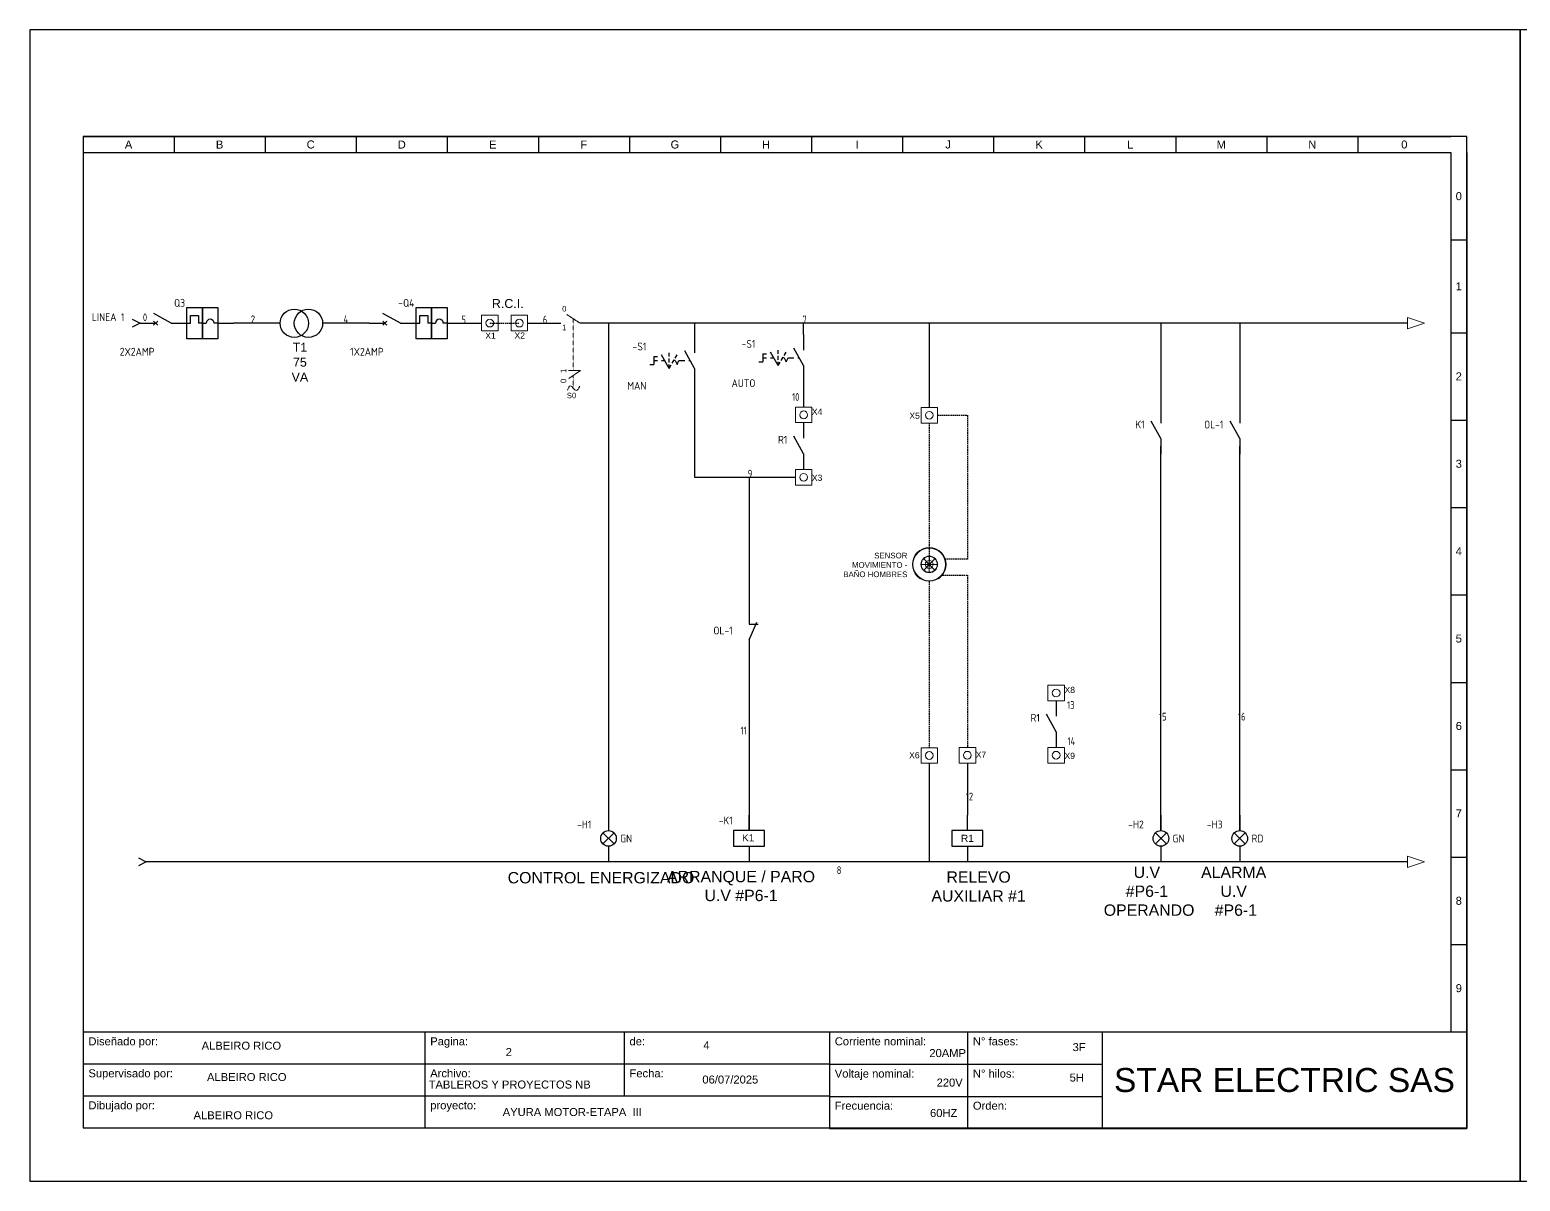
# Model space of a CAD drawing. Header units: millimetres. Extents: x 691 to 18605, y 670 to 10026.
# Drawn here: x 1771 to 2823, y 4436 to 5248 of the extents above; entities that cross this region are included whole.
import ezdxf
from ezdxf.enums import TextEntityAlignment as Align

# ---------------------------------------------------------------- set-up
doc = ezdxf.new("R2010")
doc.units = ezdxf.units.MM
for name, pattern in [('DASHED2', [0.375, 0.25, -0.125]), ('DASHEDX2', [1.5, 1, -0.5]), ('HIDDEN', [0.375, 0.25, -0.125])]:
    doc.linetypes.add(name, pattern=pattern)
for name, color, linetype in [('-DIAGRAMA', 7, 'Continuous'), ('-Electrico', 5, 'Continuous'), ('DESC', 150, 'Continuous'), ('MISC', 7, 'Continuous'), ('SYMS', 7, 'Continuous'), ('TAGS', 150, 'Continuous'), ('WIRENO', 72, 'Continuous'), ('YEL_14_THHN', 2, 'Continuous')]:
    doc.layers.add(name, color=color, linetype=linetype)
doc.styles.get("Standard").update_dxf_attribs({"font": 'arial.ttf'})
doc.styles.add('WD_IEC', font='ISOCP2.shx', dxfattribs={"width": 0.9, "height": 4})

# ---------------------------------------------------------------- blocks, each defined once
blk = doc.blocks.new('*T3')
at = {"color": 0, "linetype": 'ByBlock', "lineweight": -2}
for p, q in [((0, 0), (139.92, 0)), ((0, 0), (0, -18)), ((64.08, 0), (64.08, -18)), ((101.44, 0), (101.44, -12)), ((139.92, 0), (139.92, -18)), ((0, -6), (139.92, -6)), ((0, -12), (139.92, -12)), ((0, -18), (139.92, -18))]:
    blk.add_line(p, q, dxfattribs=at)
at = {"color": 0, "char_height": 1.5, "attachment_point": 1}
for s, insert, width in [('{\\fArial|b0|i0|c162|p34;Diseñado por:}', (1, -1), 62.0824), ('{\\fArial|b0|i0|c162|p34;Pagina:}', (65.08, -1), 35.3574), ('{\\fArial|b0|i0|c162|p34;de}:', (102.44, -1), 36.4813), ('{\\fArial|b0|i0|c162|p34;Supervisado por:}', (1, -7), 62.0824), ('{\\fArial|b0|i0|c162|p34;Archivo:}', (65.08, -7), 35.3574), ('Fecha:', (102.44, -7), 36.4813), ('Dibujado por:', (1, -13), 62.0824), ('{\\fArial|b0|i0|c162|p34;proyecto:}', (65.08, -13), 73.8387)]:
    blk.add_mtext(s, dxfattribs=dict(at, insert=insert, width=width))
blk = doc.blocks.new('*T4')
at = {"color": 0, "linetype": 'ByBlock', "lineweight": -2}
for p, q in [((0, 0), (119.48, 0)), ((0, 0), (0, -18.07)), ((25.89, 0), (25.89, -18.07)), ((51.13, 0), (51.13, -18.07)), ((119.48, 0), (119.48, -18.07)), ((0, -6.05), (51.13, -6.05)), ((0, -12.07), (51.13, -12.07)), ((0, -18.07), (119.48, -18.07))]:
    blk.add_line(p, q, dxfattribs=at)
at = {"color": 0}
for s, insert, char_height, width, attachment_point in [('Corriente nominal:', (1, -1), 1.5, 23.894, 1), ('{\\fArial|b0|i0|c162|p34;N° fases:}', (26.89, -1), 1.5, 23.2313, 1), ('Voltaje nominal:', (1, -7.05), 1.5, 23.894, 1), ('{\\fArial|b0|i0|c162|p34;N° hilos:}', (26.89, -7.05), 1.5, 23.2313, 1), ('{\\fArial|b0|i0|c162|p34;STAR ELECTRIC SAS}', (85.3, -9.04), 4.5, 66.3536, 5), ('Frecuencia:', (1, -13.07), 1.5, 23.894, 1), ('{\\fArial|b0|i0|c162|p34;Orden}:', (26.89, -13.07), 1.5, 23.2313, 1)]:
    blk.add_mtext(s, dxfattribs=dict(at, insert=insert, char_height=char_height, width=width, attachment_point=attachment_point))
blk = doc.blocks.new('CAJETIN')
for p, q in [((0, 185.97), (-259.4, 185.97)), ((-259.4, 185.97), (-259.4, 0.07)), ((-259.4, 185.97), (-2.99, 185.97)), ((-259.4, 185.97), (-259.4, 182.97)), ((-242.33, 185.97), (-242.33, 182.97)), ((-225.26, 185.97), (-225.26, 182.97)), ((-208.19, 185.97), (-208.19, 182.97)), ((-191.12, 185.97), (-191.12, 182.97)), ((-174.05, 185.97), (-174.05, 182.97)), ((-156.98, 185.97), (-156.98, 182.97)), ((-139.91, 185.97), (-139.91, 182.97)), ((-122.84, 185.97), (-122.84, 182.97)), ((-105.77, 185.97), (-105.77, 182.97)), ((-88.7, 185.97), (-88.7, 182.97)), ((-71.64, 185.97), (-71.64, 182.97)), ((-54.57, 185.97), (-54.57, 182.97)), ((-37.5, 185.97), (-37.5, 182.97)), ((-20.43, 185.97), (-20.43, 182.97)), ((0, 0.07), (0, 185.97)), ((-259.4, 182.97), (-2.99, 182.97)), ((-3, 182.97), (-3, 18.07)), ((0, 182.97), (0, 18.07)), ((-3, 166.58), (0, 166.58)), ((-3, 149.19), (0, 149.19)), ((-3, 132.8), (0, 132.8)), ((-3, 116.41), (0, 116.41)), ((-3, 100.02), (0, 100.02)), ((-3, 83.63), (0, 83.63)), ((-3, 67.24), (0, 67.24)), ((-3, 50.85), (0, 50.85)), ((-3, 34.46), (0, 34.46)), ((-3, 18.07), (0, 18.07)), ((-259.4, 0.07), (0, 0.07))]:
    blk.add_line(p, q)
blk.add_lwpolyline([(-269.4, -9.93), (10, -9.93), (10, 205.97), (-269.4, 205.97)], close=True)
for name, p in [('*T3', (-259.4, 18.07)), ('*T4', (-119.48, 18.07))]:
    blk.add_blockref(name, p)
blk.add_text('0', height=1.5).set_placement((-2.08, 174.04))
at = {"char_height": 1.5, "attachment_point": 5}
for s, insert, width in [('A', (-250.87, 184.47), 17.0695), ('B', (-233.8, 184.47), 17.0695), ('C', (-216.73, 184.47), 17.0695), ('D', (-199.66, 184.47), 17.0695), ('E', (-182.59, 184.47), 17.0695), ('F', (-165.52, 184.47), 17.0695), ('G', (-148.45, 184.47), 17.0695), ('H', (-131.38, 184.47), 17.0695), ('I', (-114.31, 184.47), 17.0695), ('J', (-97.24, 184.47), 17.0695), ('K', (-80.17, 184.47), 17.0695), ('L', (-63.1, 184.47), 17.0695), ('M', (-46.03, 184.47), 17.0695), ('N', (-28.96, 184.47), 17.0695), ('0', (-11.71, 184.47), 17.4362), ('1', (-1.5, 157.89), 3), ('2', (-1.5, 141), 3), ('3', (-1.5, 124.61), 3), ('4', (-1.5, 108.22), 3), ('5', (-1.5, 91.83), 3), ('6', (-1.5, 75.44), 3), ('7', (-1.5, 59.05), 3), ('8', (-1.5, 42.66), 3), ('9', (-1.5, 26.27), 3)]:
    blk.add_mtext(s, dxfattribs=dict(at, insert=insert, width=width))
for tag, p in [('DISEÑADO_POR', (-230.86, 14.78)), ('SUPERVISADO_POR', (-229.59, 8.32)), ('DIBUJADO_POR', (-231.25, 2.42))]:
    blk.add_attdef(tag, text='', height=1.5).set_placement(p, align=Align.MIDDLE)
for tag, p in [('PAGINA', (-180.19, 13.54)), ('DE', (-143.12, 14.83)), ('A', (-97.02, 13.49)), ('F', (-73.9, 14.47)), ('ARCHIVO', (-179.45, 8.2)), ('FECHA', (-143.31, 8.38)), ('V', (-96.96, 8.58)), ('H', (-74.46, 8.76)), ('PROYECTO', (-180.75, 3.04)), ('HZ', (-98.06, 2.87)), ('OR', (-74.83, 2.5))]:
    blk.add_attdef(tag, p, '', height=1.5)
blk = doc.blocks.new('HCB11Q9')
for p, q in [((-1.84, 0.66), (-3.16, -0.66)), ((-3.16, 0.66), (-1.84, -0.66)), ((2.5, 0), (-3.12, 3.13)), ((2.5, 0), (7.5, 0)), ((7.5, 0), (8.75, 0)), ((8.75, 0), (8.75, 2.5)), ((8.75, 2.5), (11.25, 2.5)), ((11.25, 2.5), (11.25, 0)), ((12.5, 0), (11.25, 0)), ((12.5, 0), (13.75, 0)), ((17.5, 0), (16.25, 0)), ((17.5, 0), (22.5, 0)), ((-7.5, 0), (-2.5, 0))]:
    blk.add_line(p, q)
for points in [[(7.5, 5), (12.5, 5), (12.5, -5), (7.5, -5)], [(12.5, 5), (17.5, 5), (17.5, -5), (12.5, -5)]]:
    blk.add_lwpolyline(points, close=True)
blk.add_arc((15, 0), 1.25, 0, 180)
at = {"style": 'WD_IEC'}
for tag, height, p in [('INST', 2.5, (6.95, 11.75)), ('LOC', 2.5, (6.95, 8.6)), ('TAG1', 2.5, (6.95, 5.23)), ('TERM02', 2, (22.5, 1)), ('XREF', 2.5, (-2.89, -6.93)), ('DESC1', 2.5, (-2.89, -10.4)), ('DESC2', 2.5, (-2.11, -14.11)), ('DESC3', 2.5, (-2.11, -17.81))]:
    blk.add_attdef(tag, text='', height=height, dxfattribs=at).set_placement(p, align=Align.RIGHT)
at = {"style": 'WD_IEC', "flags": 1}
for tag, p, height in [('X4TERM01', (-7.5, 0), 0.32), ('X1TERM02', (22.5, 0), 0.32), ('ASSYCODE', (17.86, -5.81), 1), ('FAMILY', (17.86, -7.31), 1), ('CATDESC', (17.86, -8.81), 1)]:
    blk.add_attdef(tag, p, '', height=height, dxfattribs=at)
at = {"style": 'WD_IEC'}
for tag, p, height in [('TERM01', (-7.5, 1), 2), ('RATING1', (-14.85, -3.47), 2.5)]:
    blk.add_attdef(tag, p, '', height=height, dxfattribs=at)
at = {"style": 'WD_IEC', "flags": 1}
for tag, p in [('X2LINK', (-0.31, 2)), ('X8LINK', (-0.31, 0.5))]:
    blk.add_attdef(tag, p, '', height=0.32, rotation=360, dxfattribs=at)
at = {"style": 'WD_IEC', "flags": 9}
for tag, p in [('MFG', (21.31, -1.98)), ('CAT', (21.31, -3.99))]:
    blk.add_attdef(tag, text='', height=1.5, dxfattribs=at).set_placement(p, align=Align.RIGHT)
blk = doc.blocks.new('HA1X3Y')
blk.add_lwpolyline([(-2.5, 1.25), (0, 0), (-2.5, -1.25)])
at = {"style": 'WD_IEC'}
blk.add_attdef('DESC1', text='', height=2.5, dxfattribs=at).set_placement((-5, 0.675), align=Align.RIGHT)
at = {"style": 'WD_IEC', "flags": 1}
blk.add_attdef('X1TERM01', (0, 0), '', height=0.32, dxfattribs=at)
at = {"style": 'WD_IEC'}
blk.add_attdef('DESC2', text='', height=2.5, dxfattribs=at).set_placement((-5, -0.675), align=Align.TOP_RIGHT)
blk = doc.blocks.new('WD_WNV')
at = {"linetype": 'Continuous', "style": 'WD_IEC', "width": 0.8}
blk.add_attdef('WIRENO', text='', height=2.5, dxfattribs=at).set_placement((-1.6, 0), align=Align.MIDDLE_RIGHT)
at = {"style": 'WD_IEC', "flags": 1}
for tag, p in [('W08USER', (-1, 0.375)), ('W04USER', (-1, 0.875)), ('W05USER', (-1, 0.75)), ('W09USER', (-1, 0.25)), ('W03USER', (-1, 1)), ('W06USER', (-1, 0.625)), ('W07USER', (-1, 0.5)), ('W02USER', (-1, 1.125)), ('W01USER', (-1, 1.25)), ('W10USER', (-1, 0.125))]:
    blk.add_attdef(tag, text='', height=0.08, dxfattribs=at).set_placement(p, align=Align.CENTER)
blk = doc.blocks.new('VLT1G')
for p, q in [((0, 7.5), (0, 2.5)), ((-1.77, -1.77), (1.77, 1.77)), ((1.77, -1.77), (-1.77, 1.77)), ((0, -2.5), (0, -7.5))]:
    blk.add_line(p, q)
blk.add_circle((0, 0), 2.5)
at = {"style": 'WD_IEC'}
for tag, p in [('INST', (-5.5, 10.25)), ('TAG1', (-5.5, 3.25)), ('LOC', (-5.5, 6.75)), ('DESC1', (-5.5, -6.35)), ('DESC2', (-5.5, -9.85)), ('DESC3', (-5.5, -13.35))]:
    blk.add_attdef(tag, text='', height=2.5, dxfattribs=at).set_placement(p, align=Align.RIGHT)
blk.add_attdef('TERM01', text='', height=2, rotation=90, dxfattribs=at).set_placement((-1, 7.5), align=Align.RIGHT)
at = {"style": 'WD_IEC', "flags": 1}
for tag, p, height in [('X2TERM01', (0, 7.5), 0.32), ('X4LINK', (-3, 0), 0.32), ('X1LINK', (3, 0), 0.32), ('ASSYCODE', (1, -4), 1), ('FAMILY', (1, -5.5), 1), ('X8TERM02', (0, -7.5), 0.32), ('CATDESC', (1, -7), 1)]:
    blk.add_attdef(tag, p, '', height=height, dxfattribs=at)
at = {"style": 'WD_IEC', "flags": 9}
for tag, p in [('MFG', (-6, -0.25)), ('CAT', (-6, -2.75))]:
    blk.add_attdef(tag, text='', height=1.5, dxfattribs=at).set_placement(p, align=Align.RIGHT)
at = {"style": 'WD_IEC'}
blk.add_attdef('TERM02', (-1, -7.5), '', height=2, rotation=90, dxfattribs=at)
at = {"lineweight": 13, "style": 'WD_IEC'}
blk.add_attdef('COLOR', text='', height=2.5, dxfattribs=at).set_placement((3.75, 0), align=Align.MIDDLE_LEFT)
at = {"lineweight": 15, "style": 'WD_IEC'}
for tag, p in [('WDTAGALT', (-5.5, -21)), ('XREF', (-5.5, -18))]:
    blk.add_attdef(tag, text='', height=2.5, dxfattribs=at).set_placement(p, align=Align.RIGHT)
blk = doc.blocks.new('VSS113')
for p, q in [((0, 7.5), (0, 2.5)), ((-13.12, 1.25), (-11.88, 1.25)), ((-13.12, 1.25), (-13.12, -1.25)), ((-13.12, 0), (-11.88, 0)), ((-8.12, -2.5), (-10.62, 1.83)), ((-10.62, 0), (-9.57, 0)), ((-8.12, 1.25), (-8.12, 2.5)), ((-8.12, -0.63), (-8.12, 0.62)), ((-7.19, -0.88), (-6.56, 0.21)), ((-6.25, 0), (-6.68, 0)), ((-6.25, 0.75), (-5.62, 1.83)), ((-6.25, 0), (-5.62, -1.25)), ((-5.62, -1.25), (-5, 0)), ((-5, 0), (-3.12, 0)), ((0, -2.5), (-3.12, 3.12)), ((-1.88, 0), (-1.39, 0)), ((-14.38, -1.25), (-13.12, -1.25)), ((-8.12, -2.5), (-8.12, -1.25)), ((-8.12, -2.5), (-7.5, -1.42)), ((0, -2.5), (0, -7.5))]:
    blk.add_line(p, q)
at = {"style": 'WD_IEC'}
for tag, p in [('INST', (-15.5, 9.25)), ('TAG1', (-15.5, 3.25)), ('LOC', (-15.5, 6.25)), ('DESC1', (-15.5, -9.35)), ('DESC3', (-15.5, -15.35)), ('DESC2', (-15.5, -12.35))]:
    blk.add_attdef(tag, text='', height=2.5, dxfattribs=at).set_placement(p, align=Align.RIGHT)
at = {"style": 'WD_IEC', "flags": 8}
for tag, p in [('POS1', (-10.62, 3.5)), ('POS2', (-8.12, 3.5)), ('POS3', (-5.62, 3.5))]:
    blk.add_attdef(tag, text='', height=2, rotation=90, dxfattribs=at).set_placement(p, align=Align.MIDDLE_LEFT)
at = {"style": 'WD_IEC'}
blk.add_attdef('TERM01', text='', height=2, rotation=90, dxfattribs=at).set_placement((-1, 7.5), align=Align.RIGHT)
at = {"style": 'WD_IEC', "flags": 1}
for tag, p, height in [('X2TERM01', (0, 7.5), 0.32), ('CONTACT', (0.5, 4.5), 1), ('X1LINK', (0, 0), 0.32), ('COMMON', (1.75, 3.25), 1), ('X8TERM02', (0, -7.5), 0.32), ('ASSYCODE', (1, -9), 1), ('FAMILY', (1, -10.5), 1), ('CATDESC', (1, -12), 1)]:
    blk.add_attdef(tag, p, '', height=height, dxfattribs=at)
at = {"style": 'WD_IEC', "flags": 9}
for tag, p in [('MFG', (-16, -0.25)), ('CAT', (-16, -2.75))]:
    blk.add_attdef(tag, text='', height=1.5, dxfattribs=at).set_placement(p, align=Align.RIGHT)
at = {"style": 'WD_IEC'}
blk.add_attdef('TERM02', (-1, -7.5), '', height=2, rotation=90, dxfattribs=at)
at = {"lineweight": 15, "style": 'WD_IEC'}
blk.add_attdef('XREF', text='', height=2.5, dxfattribs=at).set_placement((-15.5, -6.35), align=Align.RIGHT)
blk.add_attdef('STATE', (1.25, -6.35), '', height=2.5, dxfattribs=at)
blk = doc.blocks.new('VCR21')
for p, q in [((0, 7.5), (0, 2.5)), ((0, -2.5), (-3.12, 3.12)), ((0, -2.5), (0, -7.5))]:
    blk.add_line(p, q)
at = {"style": 'WD_IEC'}
for tag, p in [('INST', (-5.25, 6.75)), ('LOC', (-5.25, 3.75)), ('TAG2', (-5.25, 0.75)), ('DESC1', (-5.25, -6.75)), ('XREF', (-5.25, -3.75)), ('DESC2', (-5.25, -9.75)), ('DESC3', (-5.25, -12.75))]:
    blk.add_attdef(tag, text='', height=2.5, dxfattribs=at).set_placement(p, align=Align.RIGHT)
blk.add_attdef('TERM01', text='', height=2, rotation=90, dxfattribs=at).set_placement((-1, 7.5), align=Align.RIGHT)
at = {"style": 'WD_IEC', "flags": 1}
for tag, p, height in [('X2TERM01', (0, 7.5), 0.32), ('X4LINK', (-2.75, 0), 0.32), ('X1LINK', (-0.5, 0), 0.32), ('CONTACT', (4, -3.5), 1), ('FAMILY', (4, -5), 1), ('COMMON', (5.25, -4.75), 1), ('X8TERM02', (0, -7.5), 0.32)]:
    blk.add_attdef(tag, p, '', height=height, dxfattribs=at)
at = {"style": 'WD_IEC'}
blk.add_attdef('TERM02', (-1, -7.5), '', height=2, rotation=90, dxfattribs=at)
blk = doc.blocks.new('VCR22')
for p, q in [((0, 7.5), (0, 2.5)), ((0, -2.5), (2.5, 3.12)), ((0, 2.5), (2.87, 2.5)), ((0, -2.5), (0, -7.5))]:
    blk.add_line(p, q)
at = {"style": 'WD_IEC'}
for tag, p in [('INST', (-5.25, 5.25)), ('TAG2', (-5.25, -0.75)), ('LOC', (-5.25, 2.25)), ('DESC1', (-5.25, -6.75)), ('XREF', (-5.25, -3.75)), ('DESC2', (-5.25, -9.75)), ('DESC3', (-5.25, -12.75))]:
    blk.add_attdef(tag, text='', height=2.5, dxfattribs=at).set_placement(p, align=Align.RIGHT)
blk.add_attdef('TERM01', text='', height=2, rotation=90, dxfattribs=at).set_placement((-1, 7.5), align=Align.RIGHT)
at = {"style": 'WD_IEC', "flags": 1}
for tag, p, height in [('X2TERM01', (0, 7.5), 0.32), ('X4LINK', (-0.55, 0), 0.32), ('X1LINK', (1.92, 0), 0.32), ('CONTACT', (4, -3.5), 1), ('FAMILY', (4, -5), 1), ('COMMON', (5.25, -4.75), 1), ('X8TERM02', (0, -7.5), 0.32)]:
    blk.add_attdef(tag, p, '', height=height, dxfattribs=at)
at = {"style": 'WD_IEC'}
blk.add_attdef('TERM02', (-1, -7.5), '', height=2, rotation=90, dxfattribs=at)
blk = doc.blocks.new('VMS1')
for p, q in [((0, 2.5), (0, 7.5)), ((0, -2.5), (0, -7.5))]:
    blk.add_line(p, q)
blk.add_lwpolyline([(-5, 2.5), (-5, -2.5), (5, -2.5), (5, 2.5)], close=True)
at = {"style": 'WD_IEC'}
for tag, p in [('INST', (-5.25, 10.5)), ('LOC', (-5.25, 7.5)), ('TAG1', (-5.25, 4.5)), ('DESC1', (-5.25, -6.85)), ('DESC2', (-5.25, -9.85)), ('DESC3', (-5.25, -12.85))]:
    blk.add_attdef(tag, text='', height=2.5, dxfattribs=at).set_placement(p, align=Align.RIGHT)
blk.add_attdef('TERM01', text='', height=2, rotation=90, dxfattribs=at).set_placement((-1, 7.5), align=Align.RIGHT)
at = {"style": 'WD_IEC', "flags": 1}
for tag, p, height in [('X2TERM01', (0, 7.5), 0.32), ('X4LINK', (-5, 0), 0.32), ('X1LINK', (5, 0), 0.32), ('ASSYCODE', (1, -4), 1), ('FAMILY', (1, -5.5), 1), ('X8TERM02', (0, -7.5), 0.32), ('CATDESC', (1, -7), 1)]:
    blk.add_attdef(tag, p, '', height=height, dxfattribs=at)
at = {"style": 'WD_IEC', "flags": 9}
for tag, p in [('MFG', (-6, 1)), ('CAT', (-6, -1.5))]:
    blk.add_attdef(tag, text='', height=1.5, dxfattribs=at).set_placement(p, align=Align.RIGHT)
at = {"style": 'WD_IEC'}
blk.add_attdef('TERM02', (-1, -7.5), '', height=2, rotation=90, dxfattribs=at)
at = {"lineweight": 9, "style": 'WD_IEC'}
for tag, p in [('NO', (-5.5, -16.5)), ('NC', (-5.5, -19.5))]:
    blk.add_attdef(tag, text='', height=2.5, dxfattribs=at).set_placement(p, align=Align.TOP_RIGHT)
for tag, p in [('XREFNO', (-4, -16.5)), ('XREFNC', (-4, -19.5))]:
    blk.add_attdef(tag, text='', height=2.5, dxfattribs=at).set_placement(p, align=Align.TOP_LEFT)

msp = doc.modelspace()

# ---------------------------------------------------------------- linework, layer by layer
at = {"layer": '-DIAGRAMA', "color": 0, "lineweight": 0}
for centre in [(2095.9, 5041.5), (2116.7, 5041.5), (2317.2, 4976.8), (2405.8, 4976.5), (2317.2, 4932.8), (2495.3, 4780.6), (2405.8, 4736.5), (2432.7, 4736.7), (2495.3, 4736.7)]:
    msp.add_circle(centre, 2.72, dxfattribs=at)
at = {"layer": '-Electrico', "color": 0, "lineweight": 0, "ltscale": 0.08}
for points in [[(2090.1, 5047), (2101.7, 5047), (2101.7, 5036), (2090.1, 5036)], [(2110.9, 5047), (2122.5, 5047), (2122.5, 5036), (2110.9, 5036)], [(2311.4, 4982.3), (2323, 4982.3), (2323, 4971.3), (2311.4, 4971.3)], [(2400, 4982), (2411.7, 4982), (2411.7, 4971), (2400, 4971)], [(2311.4, 4938.3), (2323, 4938.3), (2323, 4927.3), (2311.4, 4927.3)], [(2489.5, 4786.1), (2501.2, 4786.1), (2501.2, 4775.1), (2489.5, 4775.1)], [(2400, 4742), (2411.6, 4742), (2411.6, 4731), (2400, 4731)], [(2426.9, 4742.2), (2438.6, 4742.2), (2438.6, 4731.2), (2426.9, 4731.2)], [(2489.5, 4742.2), (2501.2, 4742.2), (2501.2, 4731.2), (2489.5, 4731.2)]]:
    msp.add_lwpolyline(points, close=True, dxfattribs=at)
at = {"color": 0, "linetype": 'DASHED2', "lineweight": 0}
msp.add_line((2159.6, 5041.4), (2150.2, 5047.6), dxfattribs=at)
at = {"color": 0, "linetype": 'Continuous', "lineweight": 0}
for p, q in [((2743.2, 5045.4), (2743.2, 5041.4)), ((2755.1, 5041.4), (2743.2, 5045.4)), ((2743.2, 5041.4), (2743.2, 5037.5)), ((2743.2, 5037.5), (2755.1, 5041.4)), ((2743.2, 4665.4), (2743.2, 4661.5)), ((2755.1, 4661.5), (2743.2, 4665.4)), ((2743.2, 4661.5), (2743.2, 4657.5)), ((2743.2, 4657.5), (2755.1, 4661.5))]:
    msp.add_line(p, q, dxfattribs=at)
at = {"color": 0}
for p, q in [((2076.8, 5041.5), (2090.1, 5041.5)), ((2122.5, 5041.5), (2145.9, 5041.5)), ((2179.6, 5041.4), (2179.6, 4694.5)), ((2405.8, 5041.4), (2405.8, 4982)), ((2569.2, 5041.4), (2569.2, 4982)), ((2624.9, 5041.4), (2624.9, 4982)), ((2240.3, 4998.7), (2240.3, 4932.8)), ((2317.2, 5000.5), (2317.2, 4982.3)), ((2405.8, 4971), (2405.8, 4971)), ((2569.2, 4683.5), (2569.2, 4954.8)), ((2624.8, 4683.5), (2624.9, 4954.8)), ((2240.3, 4932.8), (2311.4, 4932.8)), ((2278.8, 4932.8), (2278.8, 4840.1)), ((2278.8, 4807.1), (2278.7, 4683.5)), ((2405.8, 4731), (2405.8, 4731)), ((2405.8, 4731), (2405.8, 4661.5)), ((2432.7, 4731.2), (2432.7, 4731.2)), ((2432.7, 4731.2), (2432.7, 4694.5))]:
    msp.add_line(p, q, dxfattribs=at)
at = {"color": 0, "linetype": 'HIDDEN', "lineweight": 0, "ltscale": 0.5}
for p, q in [((2154.7, 5008.3), (2154.7, 5044.7)), ((2154.7, 5004.5), (2154.7, 4995.7))]:
    msp.add_line(p, q, dxfattribs=at)
at = {"color": 0, "lineweight": 0, "ltscale": 0.5}
for q in [(2151.4, 5008), (2151.6, 5002.4)]:
    msp.add_line((2159.8, 5008), q, dxfattribs=at)
at = {"color": 0, "linetype": 'DASHEDX2'}
for p, q in [((2411.7, 4976.5), (2432.7, 4976.5)), ((2432.7, 4976.5), (2432.7, 4875.1)), ((2405.8, 4971), (2405.8, 4873.4)), ((2432.7, 4875.1), (2417.2, 4874.9)), ((2405.8, 4859.3), (2405.8, 4742)), ((2415, 4863.7), (2432.7, 4863.7)), ((2432.7, 4863.7), (2432.7, 4742.2))]:
    msp.add_line(p, q, dxfattribs=at)
at = {"color": 0, "lineweight": 0}
msp.add_lwpolyline([(2405.8, 4876.9), (2405.8, 4865.7), (2405.8, 4871.3), (2411.4, 4871.3), (2400.2, 4871.3), (2405.8, 4871.3), (2409.8, 4875.2), (2405.8, 4871.3), (2401.9, 4875.2), (2405.8, 4871.3), (2401.9, 4867.3), (2405.8, 4871.3), (2409.8, 4867.3)], dxfattribs=at)
at = {"color": 0}
for centre in [(1958, 5041.4), (1968, 5041.4)]:
    msp.add_circle(centre, 10, dxfattribs=at)
at = {"color": 0, "lineweight": 0}
for radius in [11.9, 11.5, 5.86, 5.59, 2.8, 1.23]:
    msp.add_circle((2405.8, 4871.3), radius, dxfattribs=at)
at = {"color": 0, "linetype": 'DASHEDX2'}
msp.add_arc((2106.3, 5686.4), 645, 269.076, 270.924, dxfattribs=at)
at = {"color": 0, "lineweight": 0}
msp.add_spline([(2159.3, 4997), (2156.8, 4994), (2152.7, 4997.2), (2150.6, 4994.2)], degree=3, dxfattribs=at)
at = {"layer": 'YEL_14_THHN', "color": 0}
for p, q in [((1948, 5041.4), (1915.1, 5041.5)), ((2010.9, 5041.5), (1978, 5041.5)), ((2743.2, 5041.4), (2159.6, 5041.4)), ((2240.3, 5041.4), (2240.3, 5031.6)), ((2317.2, 5033.4), (2317.2, 5041.4)), ((2743.2, 4661.5), (1853.6, 4661.5))]:
    msp.add_line(p, q, dxfattribs=at)

# ---------------------------------------------------------------- block references
at = {"color": 0}
ref = msp.add_blockref('CAJETIN', (2784.9, 4473.5), dxfattribs=dict(at, xscale=3.761929394681115, yscale=3.761929394681115, zscale=3.761929394681115))
ref.add_attrib('5H', '5H', (2504.8, 4506.5), dxfattribs={"height": 5.64})
ref.add_attrib('3F', '3F', (2506.9, 4528), dxfattribs={"height": 5.64})
ref.add_attrib('HZ', '60HZ', dxfattribs={"height": 5.64}).set_placement((2416, 4484.3), align=Align.MIDDLE)
ref.add_attrib('V', '220V', dxfattribs={"height": 5.64}).set_placement((2420.2, 4505.8), align=Align.MIDDLE)
ref.add_attrib('A', '20AMP', dxfattribs={"height": 5.64}).set_placement((2418.8, 4526.6), align=Align.MIDDLE)
ref.add_attrib('PROYECTO', 'AYURA MOTOR-ETAPA  III', dxfattribs={"height": 5.643}).set_placement((2105, 4485), align=Align.MIDDLE_LEFT)
ref.add_attrib('ARCHIVO', 'TABLEROS Y PROYECTOS NB', dxfattribs={"height": 5.643}).set_placement((2109.9, 4504.4), align=Align.MIDDLE)
ref.add_attrib('DE', '4', (2246.5, 4529.3), dxfattribs={"height": 5.64})
ref.add_attrib('PAGINA', '2', (2107.1, 4524.5), dxfattribs={"height": 5.64})
ref.add_attrib('FECHA', '06/07/2025', (2245.8, 4505.1), dxfattribs={"height": 5.64})
ref.add_attrib('DIBUJADO_POR', 'ALBEIRO RICO', dxfattribs={"height": 5.643}).set_placement((1915, 4482.7), align=Align.MIDDLE)
ref.add_attrib('SUPERVISADO_POR', 'ALBEIRO RICO', dxfattribs={"height": 5.643}).set_placement((1924.5, 4509.7), align=Align.MIDDLE)
ref.add_attrib('DISEÑADO_POR', 'ALBEIRO RICO', dxfattribs={"height": 5.643}).set_placement((1920.7, 4531.8), align=Align.MIDDLE)
ref = msp.add_blockref('CAJETIN', (3836, 4473.5), dxfattribs=dict(at, xscale=3.761929394681115, yscale=3.761929394681115, zscale=3.761929394681115))
ref.add_attrib('5H', '5H', (3555.9, 4506.5), dxfattribs={"height": 5.64})
ref.add_attrib('3F', '3F', (3558, 4528), dxfattribs={"height": 5.64})
ref.add_attrib('HZ', '60HZ', dxfattribs={"height": 5.64}).set_placement((3467.1, 4484.3), align=Align.MIDDLE)
ref.add_attrib('V', '220V', dxfattribs={"height": 5.64}).set_placement((3471.3, 4505.8), align=Align.MIDDLE)
ref.add_attrib('A', '20AMP', dxfattribs={"height": 5.64}).set_placement((3469.9, 4526.6), align=Align.MIDDLE)
ref.add_attrib('PROYECTO', 'AYURA MOTOR-ETAPA  III', dxfattribs={"height": 5.643}).set_placement((3156.1, 4485), align=Align.MIDDLE_LEFT)
ref.add_attrib('ARCHIVO', 'TABLEROS Y PROYECTOS NB', dxfattribs={"height": 5.643}).set_placement((3160.9, 4504.4), align=Align.MIDDLE)
ref.add_attrib('DE', '4', (3297.6, 4529.3), dxfattribs={"height": 5.64})
ref.add_attrib('PAGINA', '3', (3158.2, 4524.5), dxfattribs={"height": 5.64})
ref.add_attrib('FECHA', '06/07/2025', (3296.9, 4505.1), dxfattribs={"height": 5.64})
ref.add_attrib('DIBUJADO_POR', 'ALBEIRO RICO', dxfattribs={"height": 5.643}).set_placement((2966.1, 4482.7), align=Align.MIDDLE)
ref.add_attrib('SUPERVISADO_POR', 'ALBEIRO RICO', dxfattribs={"height": 5.643}).set_placement((2975.6, 4509.7), align=Align.MIDDLE)
ref.add_attrib('DISEÑADO_POR', 'ALBEIRO RICO', dxfattribs={"height": 5.643}).set_placement((2971.8, 4531.8), align=Align.MIDDLE)
at = {"layer": 'SYMS', "color": 0}
ref = msp.add_blockref('HCB11Q9', (1865.7, 5041.5), dxfattribs=dict(at, xscale=2.197145441597592, yscale=2.197145441597592, zscale=2.197145441597592))
ref.add_attrib('TAG1', 'Q3', dxfattribs={"layer": 'TAGS', "height": 5.49, "style": 'WD_IEC'}).set_placement((1881, 5053), align=Align.RIGHT)
ref.add_attrib('DESC1', '2X2AMP', dxfattribs={"layer": 'DESC', "height": 5.49, "style": 'WD_IEC'}).set_placement((1859.4, 5018.6), align=Align.RIGHT)
ref = msp.add_blockref('HCB11Q9', (2027.4, 5041.5), dxfattribs=dict(at, xscale=2.197145441597592, yscale=2.197145441597592, zscale=2.197145441597592))
ref.add_attrib('TAG1', '-Q4', dxfattribs={"layer": 'TAGS', "height": 5.49, "style": 'WD_IEC'}).set_placement((2042.7, 5053), align=Align.RIGHT)
ref.add_attrib('DESC1', '1X2AMP', dxfattribs={"layer": 'DESC', "height": 5.49, "style": 'WD_IEC'}).set_placement((2021, 5018.6), align=Align.RIGHT)
ref = msp.add_blockref('HA1X3Y', (1849.2, 5041.5), dxfattribs=dict(at, xscale=2.197145441597592, yscale=2.197145441597592, zscale=2.197145441597592))
ref.add_attrib('DESC1', 'LINEA 1', dxfattribs={"layer": 'DESC', "height": 5.49, "style": 'WD_IEC'}).set_placement((1838.2, 5043), align=Align.RIGHT)
ref = msp.add_blockref('VSS113', (2240.3, 5015.1), dxfattribs=dict(at, xscale=2.197145441597592, yscale=2.197145441597592, zscale=2.197145441597592))
ref.add_attrib('DESC1', 'MAN', dxfattribs={"layer": 'DESC', "height": 5.49, "style": 'WD_IEC'}).set_placement((2206.3, 4994.6), align=Align.RIGHT)
ref.add_attrib('TAG1', '-S1', dxfattribs={"layer": 'TAGS', "height": 5.49, "style": 'WD_IEC'}).set_placement((2206.3, 5022.3), align=Align.RIGHT)
ref = msp.add_blockref('VSS113', (2317.2, 5017), dxfattribs=dict(at, xscale=2.197145441597592, yscale=2.197145441597592, zscale=2.197145441597592))
ref.add_attrib('DESC1', 'AUTO', dxfattribs={"layer": 'DESC', "height": 5.49, "style": 'WD_IEC'}).set_placement((2283.2, 4996.4), align=Align.RIGHT)
ref.add_attrib('TAG1', '-S1', dxfattribs={"layer": 'TAGS', "height": 5.49, "style": 'WD_IEC'}).set_placement((2283.2, 5024.1), align=Align.RIGHT)
ref = msp.add_blockref('VCR21', (2569.2, 4965.5), dxfattribs=dict(at, xscale=2.197145441597592, yscale=2.197145441597592, zscale=2.197145441597592))
ref.add_attrib('TAG2', 'K1', dxfattribs={"layer": 'TAGS', "height": 5.49, "style": 'WD_IEC'}).set_placement((2557.7, 4967.2), align=Align.RIGHT)
ref = msp.add_blockref('VCR21', (2624.9, 4965.5), dxfattribs=dict(at, xscale=2.197145441597592, yscale=2.197145441597592, zscale=2.197145441597592))
ref.add_attrib('TAG2', 'OL-1', dxfattribs={"layer": 'TAGS', "height": 5.49, "style": 'WD_IEC'}).set_placement((2613.3, 4967.2), align=Align.RIGHT)
ref = msp.add_blockref('VCR21', (2317.2, 4954.8), dxfattribs=dict(at, xscale=2.197145441597592, yscale=2.197145441597592, zscale=2.197145441597592))
ref.add_attrib('TAG2', 'R1', dxfattribs={"layer": 'TAGS', "height": 5.49, "style": 'WD_IEC'}).set_placement((2305.7, 4956.5), align=Align.RIGHT)
ref = msp.add_blockref('VCR22', (2278.8, 4823.6), dxfattribs=dict(at, xscale=2.197145441597592, yscale=2.197145441597592, zscale=2.197145441597592))
ref.add_attrib('TAG2', 'OL-1', dxfattribs={"layer": 'TAGS', "height": 5.49, "style": 'WD_IEC'}).set_placement((2267.2, 4821.9), align=Align.RIGHT)
ref = msp.add_blockref('VCR21', (2495.3, 4758.7), dxfattribs=dict(at, xscale=2.197145441597592, yscale=2.197145441597592, zscale=2.197145441597592))
ref.add_attrib('TAG2', 'R1', dxfattribs={"layer": 'TAGS', "height": 5.49, "style": 'WD_IEC'}).set_placement((2483.8, 4760.3), align=Align.RIGHT)
ref = msp.add_blockref('VLT1G', (2179.6, 4678), dxfattribs=dict(at, xscale=2.197145441597592, yscale=2.197145441597592, zscale=2.197145441597592))
ref.add_attrib('COLOR', 'GN', dxfattribs={"layer": 'MISC', "lineweight": 13, "height": 5.49, "style": 'WD_IEC'}).set_placement((2187.8, 4678), align=Align.MIDDLE_LEFT)
ref.add_attrib('TAG1', '-H1', dxfattribs={"layer": 'TAGS', "height": 5.49, "style": 'WD_IEC'}).set_placement((2167.5, 4685.1), align=Align.RIGHT)
ref = msp.add_blockref('VMS1', (2278.7, 4678), dxfattribs=dict(at, xscale=2.197145441597592, yscale=2.197145441597592, zscale=2.197145441597592))
ref.add_attrib('TAG1', '-K1', dxfattribs={"layer": 'TAGS', "height": 5.49, "style": 'WD_IEC'}).set_placement((2267.2, 4687.9), align=Align.RIGHT)
at = {"layer": 'SYMS', "color": 0, "xscale": 2.197145441597592, "yscale": 2.197145441597592, "zscale": 2.197145441597592}
for name, p in [('VMS1', (2432.7, 4678)), ('HA1X3Y', (1853.6, 4661.5))]:
    msp.add_blockref(name, p, dxfattribs=at)
at = {"layer": 'SYMS', "color": 0}
ref = msp.add_blockref('VLT1G', (2569.2, 4678), dxfattribs=dict(at, xscale=2.197145441597592, yscale=2.197145441597592, zscale=2.197145441597592))
ref.add_attrib('COLOR', 'GN', dxfattribs={"layer": 'MISC', "lineweight": 13, "height": 5.49, "style": 'WD_IEC'}).set_placement((2577.4, 4678), align=Align.MIDDLE_LEFT)
ref.add_attrib('TAG1', '-H2', dxfattribs={"layer": 'TAGS', "height": 5.49, "style": 'WD_IEC'}).set_placement((2557.1, 4685.1), align=Align.RIGHT)
ref = msp.add_blockref('VLT1G', (2624.8, 4678), dxfattribs=dict(at, xscale=2.197145441597592, yscale=2.197145441597592, zscale=2.197145441597592))
ref.add_attrib('COLOR', 'RD', dxfattribs={"layer": 'MISC', "lineweight": 13, "height": 5.49, "style": 'WD_IEC'}).set_placement((2633.1, 4678), align=Align.MIDDLE_LEFT)
ref.add_attrib('TAG1', '-H3', dxfattribs={"layer": 'TAGS', "height": 5.49, "style": 'WD_IEC'}).set_placement((2612.7, 4685.1), align=Align.RIGHT)
at = {"layer": 'WIRENO', "color": 0}
ref = msp.add_blockref('WD_WNV', (1857.7, 5045.6), dxfattribs=dict(at, xscale=2.197145441597592, yscale=2.197145441597592, zscale=2.197145441597592))
ref.add_attrib('WIRENO', '0', dxfattribs={"linetype": 'Continuous', "height": 5.49, "style": 'WD_IEC', "width": 0.8}).set_placement((1854.2, 5045.6), align=Align.MIDDLE_RIGHT)
ref = msp.add_blockref('WD_WNV', (1952.4, 5036), dxfattribs=dict(at, xscale=2.197145441597592, yscale=2.197145441597592, zscale=2.197145441597592))
ref.add_attrib('WIRENO', '2', dxfattribs={"linetype": 'Continuous', "height": 5.49, "style": 'WD_IEC', "width": 0.8}).set_placement((1930.3, 5044.2), align=Align.MIDDLE_RIGHT)
ref = msp.add_blockref('WD_WNV', (2012.7, 5036.1), dxfattribs=dict(at, xscale=2.197145441597592, yscale=2.197145441597592, zscale=2.197145441597592))
ref.add_attrib('WIRENO', '4', dxfattribs={"linetype": 'Continuous', "height": 5.49, "style": 'WD_IEC', "width": 0.8}).set_placement((1996, 5044.3), align=Align.MIDDLE_RIGHT)
ref = msp.add_blockref('WD_WNV', (2095.7, 5035.8), dxfattribs=dict(at, xscale=2.197145441597592, yscale=2.197145441597592, zscale=2.197145441597592))
ref.add_attrib('WIRENO', '5', dxfattribs={"linetype": 'Continuous', "height": 5.49, "style": 'WD_IEC', "width": 0.8}).set_placement((2079, 5044), align=Align.MIDDLE_RIGHT)
ref = msp.add_blockref('WD_WNV', (2153.1, 5035.8), dxfattribs=dict(at, xscale=2.197145441597592, yscale=2.197145441597592, zscale=2.197145441597592))
ref.add_attrib('WIRENO', '6', dxfattribs={"linetype": 'Continuous', "height": 5.49, "style": 'WD_IEC', "width": 0.8}).set_placement((2136.4, 5044), align=Align.MIDDLE_RIGHT)
ref = msp.add_blockref('WD_WNV', (2336.1, 5035.8), dxfattribs=dict(at, xscale=2.197145441597592, yscale=2.197145441597592, zscale=2.197145441597592))
ref.add_attrib('WIRENO', '7', dxfattribs={"linetype": 'Continuous', "height": 5.49, "style": 'WD_IEC', "width": 0.8}).set_placement((2319.4, 5044), align=Align.MIDDLE_RIGHT)
ref = msp.add_blockref('WD_WNV', (2315.8, 4993), dxfattribs=dict(at, xscale=2.197145441597592, yscale=2.197145441597592, zscale=2.197145441597592))
ref.add_attrib('WIRENO', '10', dxfattribs={"linetype": 'Continuous', "height": 5.49, "style": 'WD_IEC', "width": 0.8}).set_placement((2314.2, 4989.4), align=Align.MIDDLE_RIGHT)
ref = msp.add_blockref('WD_WNV', (2297.6, 4927.1), dxfattribs=dict(at, xscale=2.197145441597592, yscale=2.197145441597592, zscale=2.197145441597592))
ref.add_attrib('WIRENO', '9', dxfattribs={"linetype": 'Continuous', "height": 5.49, "style": 'WD_IEC', "width": 0.8}).set_placement((2281, 4935.3), align=Align.MIDDLE_RIGHT)
ref = msp.add_blockref('WD_WNV', (2500.9, 4775.7), dxfattribs=dict(at, xscale=2.197145441597592, yscale=2.197145441597592, zscale=2.197145441597592))
ref.add_attrib('WIRENO', '13', dxfattribs={"linetype": 'Continuous', "height": 5.49, "style": 'WD_IEC', "width": 0.8}).set_placement((2508.2, 4772.1), align=Align.MIDDLE_RIGHT)
ref = msp.add_blockref('WD_WNV', (2574.8, 4767.5), dxfattribs=dict(at, xscale=2.197145441597592, yscale=2.197145441597592, zscale=2.197145441597592))
ref.add_attrib('WIRENO', '15', dxfattribs={"linetype": 'Continuous', "height": 5.49, "style": 'WD_IEC', "width": 0.8}).set_placement((2573.2, 4763.9), align=Align.MIDDLE_RIGHT)
ref = msp.add_blockref('WD_WNV', (2630.4, 4767.4), dxfattribs=dict(at, xscale=2.197145441597592, yscale=2.197145441597592, zscale=2.197145441597592))
ref.add_attrib('WIRENO', '16', dxfattribs={"linetype": 'Continuous', "height": 5.49, "style": 'WD_IEC', "width": 0.8}).set_placement((2628.8, 4763.9), align=Align.MIDDLE_RIGHT)
ref = msp.add_blockref('WD_WNV', (2278.7, 4757.7), dxfattribs=dict(at, xscale=2.197145441597592, yscale=2.197145441597592, zscale=2.197145441597592))
ref.add_attrib('WIRENO', '11', dxfattribs={"linetype": 'Continuous', "height": 5.49, "style": 'WD_IEC', "width": 0.8}).set_placement((2277, 4754.1), align=Align.MIDDLE_RIGHT)
ref = msp.add_blockref('WD_WNV', (2500.9, 4748.3), dxfattribs=dict(at, xscale=2.197145441597592, yscale=2.197145441597592, zscale=2.197145441597592))
ref.add_attrib('WIRENO', '14', dxfattribs={"linetype": 'Continuous', "height": 5.49, "style": 'WD_IEC', "width": 0.8}).set_placement((2508.7, 4746.6), align=Align.MIDDLE_RIGHT)
ref = msp.add_blockref('WD_WNV', (2438.3, 4711.2), dxfattribs=dict(at, xscale=2.197145441597592, yscale=2.197145441597592, zscale=2.197145441597592))
ref.add_attrib('WIRENO', '12', dxfattribs={"linetype": 'Continuous', "height": 5.49, "style": 'WD_IEC', "width": 0.8}).set_placement((2436.7, 4707.6), align=Align.MIDDLE_RIGHT)
ref = msp.add_blockref('WD_WNV', (2357.9, 4655.8), dxfattribs=dict(at, xscale=2.197145441597592, yscale=2.197145441597592, zscale=2.197145441597592))
ref.add_attrib('WIRENO', '8', dxfattribs={"linetype": 'Continuous', "height": 5.49, "style": 'WD_IEC', "width": 0.8}).set_placement((2343.8, 4655.6), align=Align.MIDDLE_RIGHT)

# ---------------------------------------------------------------- texts
at = {"color": 0, "lineweight": 0}
for s, height, p in [('0', 3.95, (2146.9, 5049.7)), ('X1', 4.33, (2092.7, 5030.5)), ('X2', 4.33, (2113.3, 5030.6)), ('1', 3.95, (2146.9, 5036.4)), ('S0', 3.87, (2150.2, 4988.5)), ('X4', 4.33, (2323, 4976.8)), ('X5', 4.33, (2391.8, 4974)), ('X3', 4.33, (2323, 4930.2)), ('X8', 4.33, (2501.2, 4780.6)), ('X6', 4.33, (2391.6, 4734.5)), ('X7', 4.33, (2438.6, 4734.9)), ('X9', 4.33, (2501.2, 4734.1))]:
    msp.add_text(s, height=height, dxfattribs=at).set_placement(p)
for s, p in [('1', (2149.8, 5006.3)), ('0', (2149.8, 4999.2))]:
    msp.add_text(s, height=3.95, rotation=90, dxfattribs=at).set_placement(p)
at = {"color": 0, "linetype": 'DASHEDX2', "attachment_point": 1}
for s, width, gutter_width, heights, insert, char_height in [('\\pxqc;R.C.I.', 46.93, 31.5, [0], (2085.1, 5058.5), 6.295), ('\\pxqc;T1\\P75\\PVA', 46.93, 31.5, [0], (1938.5, 5027.6), 6.3), ('K1', 14.102, 25.3, [6.68], (2273.8, 4681), 5.06), ('R1', 14.102, 25.3, [6.68], (2428.2, 4680.6), 5.06)]:
    msp.add_mtext_dynamic_manual_height_columns(s, width=width, gutter_width=gutter_width, heights=heights, dxfattribs=dict(at, insert=insert, char_height=char_height))
at = {"color": 0, "lineweight": 0, "attachment_point": 2}
for s, insert, char_height, width in [('\\A1;\\pxqr;SENSOR MOVIMIENTO - BAÑO HOMBRES', (2364.9, 4879.5), 3.963, 50.946), ('\\A1;U.V\\P#P6-1\\P OPERANDO', (2559.3, 4658.1), 8, 151.335), ('\\A1;ALARMA\\PU.V\\P #P6-1\\P ', (2620.5, 4658.1), 8, 177.165), ('\\A1;CONTROL ENERGIZADO\\P ', (2174.3, 4654.3), 8, 126.228), ('\\A1;ARRANQUE / PARO\\PU.V #P6-1', (2273.1, 4655.1), 8, 230.839), ('\\A1;RELEVO AUXILIAR #1\\P ', (2440.6, 4654.8), 8, 91.903)]:
    msp.add_mtext(s, dxfattribs=dict(at, insert=insert, char_height=char_height, width=width))

doc.saveas('drawing.dxf')
